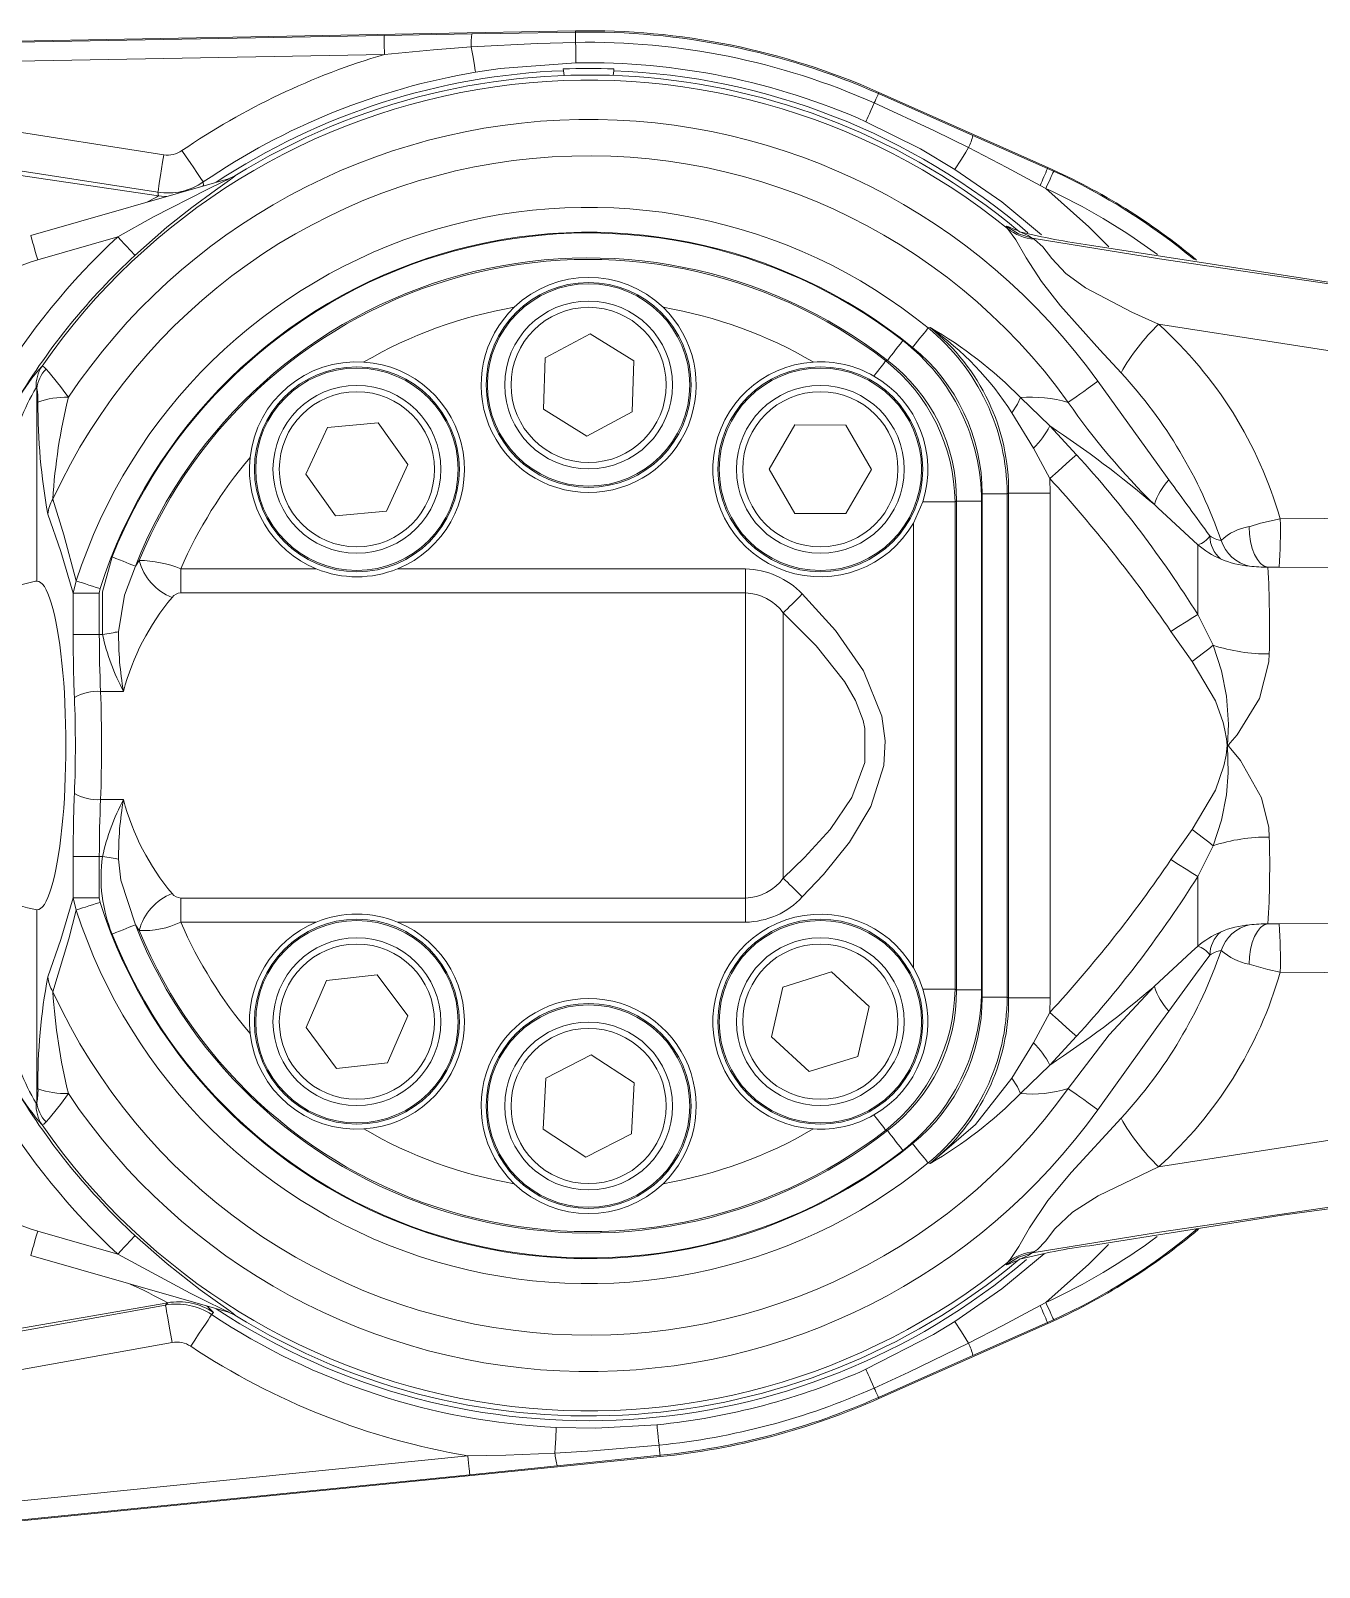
# Model space of a CAD drawing. Header units: millimetres. Extents: x -280 to 408, y 33 to 269.
# Drawn here: x 383.83 to 394.01, y 216.82 to 228.96 of the extents above; entities that cross this region are included whole.
import ezdxf

# ---------------------------------------------------------------- set-up
doc = ezdxf.new("R2010")
doc.units = ezdxf.units.MM

msp = doc.modelspace()

# ---------------------------------------------------------------- linework, layer by layer
at = {"color": 7, "linetype": 'Continuous', "lineweight": 15}
for p, q in [((377.8377, 228.7727), (388.133, 228.9634)), ((388.1332, 228.9528), (388.133, 228.9634)), ((381.723, 228.8364), (386.6209, 228.9271)), ((386.6209, 228.9271), (387.3156, 228.9387)), ((386.6237, 228.7774), (382.4583, 228.7002)), ((388.0383, 228.6481), (388.0377, 228.6622)), ((388.0383, 228.6481), (388.045, 228.6109)), ((388.4304, 228.6109), (388.437, 228.6481)), ((388.4377, 228.6622), (388.437, 228.6481)), ((390.5287, 228.4675), (390.533, 228.4771)), ((390.5287, 228.4675), (391.2763, 228.1362)), ((390.533, 228.4771), (391.8689, 227.8832)), ((382.6699, 228.3274), (384.8787, 227.984)), ((391.2763, 228.1362), (391.8656, 227.8756)), ((384.8327, 227.6876), (382.6594, 228.0255)), ((382.7248, 227.9719), (384.8376, 227.6594)), ((391.8656, 227.8756), (391.8689, 227.8832)), ((391.8656, 227.8756), (391.914, 227.8538)), ((385.3901, 227.7941), (383.8272, 227.3459)), ((385.1916, 227.769), (385.1932, 227.7419)), ((391.8517, 227.7176), (391.8075, 227.7422)), ((384.8376, 227.6594), (384.8327, 227.6876)), ((391.5493, 227.4005), (391.5373, 227.4188)), ((384.5153, 227.3352), (383.8823, 227.1537)), ((387.8944, 226.3776), (388.2507, 226.5683)), ((388.2507, 226.5683), (388.594, 226.355)), ((390.9224, 226.6147), (390.9366, 226.6178)), ((387.8813, 225.9737), (387.8944, 226.3776)), ((388.594, 226.355), (388.581, 225.9511)), ((390.5865, 226.3551), (390.6005, 226.3588)), ((383.8751, 224.6144), (383.8751, 226.136)), ((391.6512, 226.0648), (391.8831, 225.8402)), ((388.2246, 225.7604), (387.8813, 225.9737)), ((388.581, 225.9511), (388.2246, 225.7604)), ((391.7547, 225.6647), (391.5842, 225.9442)), ((386.0033, 225.4604), (386.1723, 225.8275)), ((386.1723, 225.8275), (386.5747, 225.8647)), ((386.5747, 225.8647), (386.8082, 225.5348)), ((389.6655, 225.498), (389.8679, 225.8478)), ((389.8679, 225.8478), (390.2721, 225.8474)), ((390.2721, 225.8474), (390.4738, 225.4972)), ((391.8831, 225.8402), (392.0956, 225.6129)), ((391.8835, 225.4248), (391.7547, 225.6647)), ((386.2367, 225.1305), (386.0033, 225.4604)), ((386.8082, 225.5348), (386.6392, 225.1677)), ((389.8672, 225.1478), (389.6655, 225.498)), ((390.4738, 225.4972), (390.2713, 225.1474)), ((391.5579, 225.308), (391.5464, 225.3025)), ((391.5579, 225.308), (391.8868, 225.308)), ((391.5579, 221.3208), (391.5579, 225.308)), ((391.8835, 225.4248), (391.8868, 225.308)), ((391.8868, 225.308), (391.8868, 221.3208)), ((390.8055, 225.0721), (390.8795, 225.2396)), ((390.8795, 225.2396), (391.1344, 225.2396)), ((391.1458, 225.2453), (391.1344, 225.2396)), ((391.1344, 225.2396), (391.1344, 221.3891)), ((391.3432, 225.2453), (391.1458, 225.2453)), ((391.1458, 221.3835), (391.1458, 225.2453)), ((391.3432, 225.2453), (391.3432, 221.3835)), ((391.3491, 221.3262), (391.3491, 225.3025)), ((391.3491, 225.3025), (391.5464, 225.3025)), ((391.5464, 225.3025), (391.5464, 221.3262)), ((386.6392, 225.1677), (386.2367, 225.1305)), ((390.2713, 225.1474), (389.8672, 225.1478)), ((390.8055, 221.5566), (390.8055, 225.0721)), ((384.6542, 224.7322), (384.6847, 224.7771)), ((385.0137, 224.5204), (385.0137, 224.7108)), ((385.0137, 224.7108), (386.0841, 224.7108)), ((386.7274, 224.7108), (389.4769, 224.7108)), ((389.4769, 224.5204), (389.4769, 224.7108)), ((384.1626, 224.519), (384.187, 224.6149)), ((384.1626, 224.519), (384.3694, 224.519)), ((384.1626, 224.1919), (384.1626, 224.519)), ((384.3749, 224.5545), (384.3694, 224.519)), ((384.3694, 224.519), (384.3694, 224.1919)), ((389.4769, 224.5204), (385.0137, 224.5204)), ((389.4769, 224.5204), (389.4769, 222.1084)), ((389.7769, 224.3623), (389.7769, 222.2665)), ((393.0529, 224.3511), (393.1755, 224.1065)), ((393.0092, 223.9778), (392.8407, 224.2166)), ((384.1626, 224.1919), (384.3694, 224.1919)), ((384.3694, 224.1919), (384.3955, 224.1919)), ((384.561, 223.7419), (384.3794, 223.7419)), ((384.3794, 222.8869), (384.561, 222.8869)), ((392.8407, 222.4121), (393.0092, 222.6509)), ((393.1755, 222.5222), (393.0529, 222.2776)), ((384.3694, 222.4369), (384.1626, 222.4369)), ((384.1626, 222.1098), (384.1626, 222.4369)), ((384.3955, 222.4369), (384.3694, 222.4369)), ((384.3694, 222.4369), (384.3694, 222.1098)), ((384.3694, 222.1098), (384.1626, 222.1098)), ((384.187, 222.0139), (384.1626, 222.1098)), ((384.3694, 222.1098), (384.3749, 222.0742)), ((385.0137, 222.1084), (389.4769, 222.1084)), ((385.0137, 222.1084), (385.0137, 221.9179)), ((389.4769, 222.1084), (389.4769, 221.9179)), ((383.8751, 220.4927), (383.8751, 222.0144)), ((386.0841, 221.9179), (385.0137, 221.9179)), ((389.4769, 221.9179), (386.7274, 221.9179)), ((384.6847, 221.8517), (384.6542, 221.8966)), ((386.0042, 221.085), (386.165, 221.4558)), ((386.165, 221.4558), (386.5665, 221.5019)), ((386.5665, 221.5019), (386.8072, 221.1773)), ((389.7725, 221.4051), (390.1584, 221.5254)), ((390.1584, 221.5254), (390.4555, 221.2514)), ((389.6838, 221.0108), (389.7725, 221.4051)), ((390.8795, 221.3891), (391.1344, 221.3891)), ((391.1344, 221.3891), (391.1458, 221.3835)), ((391.3432, 221.3835), (391.1458, 221.3835)), ((391.3491, 221.3262), (391.5464, 221.3262)), ((391.5464, 221.3262), (391.5579, 221.3208)), ((391.5579, 221.3208), (391.8868, 221.3208)), ((391.8868, 221.3208), (391.8835, 221.2039)), ((390.4555, 221.2514), (390.3667, 220.8572)), ((391.7547, 220.964), (391.8835, 221.2039)), ((386.245, 220.7604), (386.0042, 221.085)), ((386.8072, 221.1773), (386.6465, 220.8065)), ((389.9809, 220.7369), (389.6838, 221.0108)), ((391.5842, 220.6845), (391.7547, 220.964)), ((392.0956, 221.0158), (391.8831, 220.7886)), ((387.8987, 220.6845), (388.2588, 220.868)), ((388.2588, 220.868), (388.5978, 220.6479)), ((390.3667, 220.8572), (389.9809, 220.7369)), ((386.6465, 220.8065), (386.245, 220.7604)), ((391.8831, 220.7886), (391.6512, 220.564)), ((387.8776, 220.2809), (387.8987, 220.6845)), ((388.5978, 220.6479), (388.5766, 220.2443)), ((388.2165, 220.0608), (387.8776, 220.2809)), ((388.5766, 220.2443), (388.2165, 220.0608)), ((390.6005, 220.27), (390.5865, 220.2736)), ((390.9366, 220.0109), (390.9224, 220.0141)), ((383.8823, 219.4751), (384.5153, 219.2936)), ((383.8272, 219.2828), (385.3901, 218.8347)), ((391.5373, 219.21), (391.5493, 219.2283)), ((384.9098, 218.9094), (382.4733, 218.4892)), ((384.8925, 218.8908), (384.9098, 218.9094)), ((391.8075, 218.8866), (391.8517, 218.9112)), ((385.2711, 218.8336), (385.2574, 218.8156)), ((391.8656, 218.7531), (391.2763, 218.4925)), ((391.914, 218.775), (391.8656, 218.7531)), ((391.8656, 218.7531), (391.8689, 218.7456)), ((391.8689, 218.7456), (390.533, 218.1516)), ((390.5287, 218.1613), (390.533, 218.1516)), ((388.8036, 217.6928), (380.1178, 216.8184)), ((380.8309, 217.0491), (387.2828, 217.6986)), ((388.8025, 217.7033), (387.989, 217.6204)), ((388.8025, 217.7033), (388.8036, 217.6928)), ((387.2978, 217.5495), (380.117, 216.8266)), ((387.989, 217.6204), (387.2978, 217.5495))]:
    msp.add_line(p, q, dxfattribs=at)
at = {"color": 8, "linetype": 'Continuous', "lineweight": 15}
msp.add_line((385.1932, 227.7419), (385.182, 227.7344), dxfattribs=at)
at = {"color": 7, "linetype": 'Continuous', "lineweight": 15, "flags": 128}
for points in [[(387.3156, 228.9387), (387.5405, 228.9424), (388.1332, 228.9528)], [(388.1347, 228.872), (388.1344, 228.8887), (388.1341, 228.904), (388.1339, 228.9175), (388.1337, 228.9291), (388.1335, 228.9386), (388.1334, 228.9458), (388.1333, 228.9506), (388.1332, 228.9528)], [(386.6237, 228.7774), (386.6231, 228.8056), (386.6226, 228.8329), (386.6222, 228.8582), (386.6217, 228.8806), (386.6214, 228.8993), (386.6211, 228.9136), (386.621, 228.9229), (386.6209, 228.9271)], [(387.3104, 228.8367), (387.0114, 228.8142), (386.6237, 228.7774)], [(388.1347, 228.872), (387.8348, 228.8638), (387.3104, 228.8367)], [(387.344, 228.6363), (387.3434, 228.6403), (387.3415, 228.6513), (387.3386, 228.6688), (387.3346, 228.6926), (387.3296, 228.722), (387.3239, 228.7564), (387.3174, 228.7949), (387.3104, 228.8367)], [(388.1377, 228.71), (388.1377, 228.7132), (388.1375, 228.7218), (388.1373, 228.7357), (388.1369, 228.7546), (388.1365, 228.7781), (388.136, 228.8059), (388.1354, 228.8374), (388.1347, 228.872)], [(388.1377, 228.71), (387.5388, 228.6654), (387.344, 228.6363)], [(390.4959, 228.3936), (390.5026, 228.4089), (390.5088, 228.4228), (390.5143, 228.4352), (390.5191, 228.4458), (390.5229, 228.4545), (390.5258, 228.461), (390.5278, 228.4654), (390.5287, 228.4675)], [(390.43, 228.2455), (390.4313, 228.2484), (390.4348, 228.2563), (390.4405, 228.269), (390.4481, 228.2863), (390.4577, 228.3078), (390.469, 228.3332), (390.4818, 228.3619), (390.4959, 228.3936)], [(391.2414, 228.0402), (390.9725, 228.1729), (390.4959, 228.3936)], [(391.1324, 227.8687), (390.8623, 228.0296), (390.43, 228.2455)], [(384.8327, 227.6876), (384.8337, 227.6939), (384.8364, 227.7113), (384.8407, 227.7389), (384.8464, 227.7758), (384.8533, 227.8205), (384.8612, 227.8715), (384.8698, 227.9267), (384.8787, 227.984)], [(385.1916, 227.769), (385.188, 227.7742), (385.1782, 227.7886), (385.1624, 227.8117), (385.1413, 227.8425), (385.1158, 227.8799), (385.0866, 227.9225), (385.0551, 227.9686), (385.0223, 228.0166)], [(391.1324, 227.8687), (391.1346, 227.8722), (391.1406, 227.8815), (391.1501, 227.8965), (391.1631, 227.9169), (391.1791, 227.942), (391.1978, 227.9715), (391.2187, 228.0044), (391.2414, 228.0402)], [(391.8075, 227.7422), (391.5434, 227.8845), (391.2414, 228.0402)], [(384.5153, 227.3352), (384.7986, 227.4938), (385.2225, 227.7106), (385.3447, 227.7698), (385.3794, 227.787), (385.3869, 227.7909), (385.3904, 227.7929), (385.3922, 227.7943), (385.391, 227.7943), (385.3901, 227.7941)], [(385.4418, 227.8169), (385.441, 227.8144), (385.4311, 227.8061), (385.3996, 227.7831), (385.2882, 227.7044), (385.1003, 227.5662), (384.9041, 227.4104), (384.651, 227.1886)], [(385.4418, 227.8169), (385.3911, 227.7944), (385.3901, 227.7941)], [(391.8517, 227.7176), (391.8635, 227.7433), (391.8748, 227.7681), (391.8853, 227.7911), (391.8947, 227.8115), (391.9024, 227.8284), (391.9084, 227.8414), (391.9123, 227.85), (391.914, 227.8538)], [(391.7451, 227.3257), (391.6353, 227.3589), (391.5373, 227.4188)], [(391.5373, 227.4188), (391.5605, 227.4139), (391.6056, 227.3923), (391.6314, 227.3853)], [(392.4467, 226.2612), (392.2788, 226.4424), (391.9668, 226.7895), (391.8172, 226.9818), (391.6973, 227.1688), (391.6146, 227.3125), (391.5493, 227.4005)], [(384.651, 227.1886), (384.6472, 227.1927), (384.6387, 227.2019), (384.6258, 227.2159), (384.6088, 227.2342), (384.5886, 227.2561), (384.5657, 227.2808), (384.541, 227.3075), (384.5153, 227.3352)], [(391.6597, 227.3684), (391.7115, 227.3455), (391.7451, 227.3257)], [(391.7451, 227.3257), (392.7517, 227.1602), (394.7338, 226.8686), (396.7285, 226.6527), (397.7228, 226.5857), (398.7199, 226.5515)], [(391.7451, 227.3257), (391.7511, 227.3213), (391.7619, 227.3154)], [(391.7619, 227.3154), (391.829, 227.2572), (391.9007, 227.1627), (392.0109, 227.0452), (392.1664, 226.9316), (392.5316, 226.7402), (392.744, 226.644)], [(392.1986, 227.2683), (394.1356, 226.9681), (396.0762, 226.7296), (397.6047, 226.6085), (398.6845, 226.5774)], [(398.7109, 226.0024), (397.6965, 226.0395), (396.6828, 226.1124), (394.7099, 226.3389), (392.744, 226.644)], [(390.9224, 226.6147), (390.914, 226.6044), (390.903, 226.5908), (390.8895, 226.5742), (390.8738, 226.555), (390.8564, 226.5336), (390.8377, 226.5106), (390.818, 226.4864), (390.7978, 226.4616)], [(390.7215, 226.5147), (390.7019, 226.4894), (390.6828, 226.4648), (390.6646, 226.4413), (390.6477, 226.4195), (390.6325, 226.3999), (390.6194, 226.383), (390.6086, 226.3692), (390.6005, 226.3588)], [(390.5865, 226.3551), (390.5794, 226.346), (390.5709, 226.3349), (390.5609, 226.322), (390.5497, 226.3075), (390.5372, 226.2913), (390.5235, 226.2737), (390.5089, 226.2547), (390.4933, 226.2345)], [(392.0292, 226.0261), (392.0454, 226.0377), (392.0662, 226.0525), (392.0911, 226.0703), (392.1198, 226.0909), (392.1518, 226.1138), (392.1868, 226.1387), (392.224, 226.1654), (392.2629, 226.1932)], [(392.8253, 225.4136), (392.7367, 225.5354), (392.2629, 226.1932)], [(383.8751, 226.136), (383.8747, 226.1381), (383.8732, 226.1423), (383.8725, 226.1434), (383.8708, 226.1434), (383.87, 226.1424)], [(391.6512, 226.0648), (391.6294, 226.0118), (391.5842, 225.9442)], [(392.0956, 225.6129), (392.0642, 225.5851), (392.0137, 225.5403), (391.9502, 225.484), (391.8835, 225.4248)], [(384.002, 225.2607), (384.0889, 224.9806), (384.187, 224.6149)], [(393.0533, 224.9001), (392.7363, 225.1935), (392.7106, 225.2182)], [(384.1626, 224.519), (384.0644, 224.8468), (383.9627, 225.143)], [(393.4589, 225.0441), (393.5492, 225.0709), (393.705, 225.1067)], [(393.705, 225.1067), (395.7902, 225.1222), (398.972, 225.1359)], [(393.6083, 224.7239), (393.5787, 224.7325), (393.5503, 224.7526), (393.5242, 224.7835), (393.5014, 224.8239), (393.4828, 224.8721), (393.4693, 224.9264), (393.4612, 224.9845), (393.4589, 225.0441)], [(384.3955, 224.1919), (384.3959, 224.5299), (384.4707, 224.8048)], [(384.4707, 224.8048), (384.5004, 224.793), (384.5294, 224.7815), (384.5571, 224.7706), (384.5827, 224.7604), (384.6057, 224.7513), (384.6256, 224.7435), (384.6419, 224.737), (384.6542, 224.7322)], [(384.6542, 224.7322), (384.568, 224.5034), (384.5221, 224.2138)], [(393.6971, 224.7251), (393.6412, 224.7246), (393.6083, 224.7239)], [(398.957, 224.7201), (395.7838, 224.7223), (393.6971, 224.7251)], [(383.2842, 224.5144), (383.4748, 224.5269), (383.6437, 224.5575), (383.7814, 224.5928), (383.8656, 224.6135), (383.8751, 224.6144)], [(384.187, 224.6149), (384.1996, 224.6108), (384.2163, 224.6055), (384.2366, 224.5989), (384.2602, 224.5914), (384.2864, 224.5829), (384.3148, 224.5739), (384.3445, 224.5643), (384.3749, 224.5545)], [(389.7769, 224.3623), (389.7923, 224.3777), (389.8091, 224.3943), (389.8269, 224.4122), (389.8457, 224.4309), (389.8653, 224.4505), (389.8855, 224.4706), (389.9061, 224.4911), (389.9269, 224.5119)], [(389.9269, 224.5119), (390.1896, 224.2243), (390.4112, 223.9054), (390.5568, 223.5464), (390.583, 223.3515), (390.5712, 223.1553), (390.4684, 222.8332), (390.3011, 222.5508), (390.0947, 222.2943), (389.9269, 222.1169)], [(389.7769, 222.2665), (389.9447, 222.428), (390.1461, 222.6516), (390.3184, 222.904), (390.4212, 223.1795), (390.4215, 223.4479), (390.4068, 223.5113), (390.3469, 223.6693), (390.2612, 223.8201), (390.0375, 224.1032), (389.7769, 224.3623)], [(393.0529, 224.3511), (393.0131, 224.3259), (392.9613, 224.2931), (392.902, 224.2554), (392.8407, 224.2166)], [(384.3955, 224.1919), (384.4125, 224.1948), (384.4294, 224.1978), (384.4461, 224.2007), (384.4624, 224.2035), (384.4783, 224.2062), (384.4936, 224.2089), (384.5083, 224.2114), (384.5221, 224.2138)], [(393.1755, 224.1065), (393.1401, 224.0791), (393.099, 224.0473), (393.0545, 224.0129), (393.0092, 223.9778)], [(393.1755, 224.1065), (393.2416, 223.9054), (393.2804, 223.7046), (393.2957, 223.4838), (393.289, 223.3136), (393.2948, 223.098), (393.2805, 222.9244), (393.2414, 222.7229), (393.1755, 222.5222)], [(393.0092, 222.6509), (393.1937, 222.9618), (393.2589, 223.1541), (393.2765, 223.2369), (393.2862, 223.3136), (393.2808, 223.3663), (393.2679, 223.436), (393.2534, 223.4959), (393.1936, 223.6672), (393.0092, 223.9778)], [(393.6189, 224.0383), (393.6162, 223.9746), (393.5406, 223.6868), (393.3648, 223.3997), (393.3098, 223.3356), (393.3074, 223.3328), (393.297, 223.3176), (393.2965, 223.3142), (393.2969, 223.3114), (393.3018, 223.3028), (393.3144, 223.2878), (393.3908, 223.1962), (393.557, 222.9014), (393.6149, 222.6668), (393.6189, 222.5905)], [(393.0092, 222.6509), (393.0545, 222.6158), (393.099, 222.5814), (393.1401, 222.5496), (393.1755, 222.5222)], [(384.3955, 222.4369), (384.4125, 222.4339), (384.4294, 222.431), (384.4461, 222.4281), (384.4624, 222.4253), (384.4783, 222.4225), (384.4936, 222.4199), (384.5083, 222.4173), (384.5221, 222.4149)], [(384.5221, 222.4149), (384.5397, 222.2488), (384.6542, 221.8966)], [(392.8407, 222.4121), (392.902, 222.3733), (392.9613, 222.3356), (393.0131, 222.3028), (393.0529, 222.2776)], [(389.7769, 222.2665), (389.7923, 222.2511), (389.8091, 222.2344), (389.8269, 222.2166), (389.8457, 222.1978), (389.8653, 222.1783), (389.8855, 222.1581), (389.9061, 222.1376), (389.9269, 222.1169)], [(383.9627, 221.4858), (384.0641, 221.7809), (384.1626, 222.1098)], [(384.3749, 222.0742), (384.3445, 222.0644), (384.3148, 222.0549), (384.2864, 222.0458), (384.2602, 222.0374), (384.2366, 222.0298), (384.2163, 222.0233), (384.1996, 222.0179), (384.187, 222.0139)], [(384.187, 222.0139), (384.1278, 221.7849), (384.002, 221.368)], [(393.6971, 221.9037), (395.7838, 221.9065), (398.957, 221.9087)], [(384.4707, 221.824), (384.5004, 221.8357), (384.5294, 221.8472), (384.5571, 221.8582), (384.5827, 221.8683), (384.6057, 221.8774), (384.6256, 221.8853), (384.6419, 221.8917), (384.6542, 221.8966)], [(393.6083, 221.9049), (393.5787, 221.8963), (393.5503, 221.8761), (393.5242, 221.8453), (393.5014, 221.8049), (393.4828, 221.7566), (393.4693, 221.7024), (393.4612, 221.6443), (393.4589, 221.5846)], [(393.6083, 221.9049), (393.662, 221.9038), (393.6971, 221.9037)], [(392.7106, 221.4106), (393.0028, 221.6836), (393.0533, 221.7287)], [(390.8795, 221.3891), (390.8469, 221.4751), (390.8055, 221.5566)], [(393.149, 221.6581), (393.0353, 221.5043), (392.8253, 221.2151)], [(393.705, 221.522), (393.6068, 221.5432), (393.4589, 221.5846)], [(398.972, 221.4929), (395.7902, 221.5066), (393.705, 221.522)], [(392.7106, 221.4106), (392.354, 221.0265), (392.0292, 220.6027)], [(391.8835, 221.2039), (391.9502, 221.1447), (392.0137, 221.0884), (392.0642, 221.0437), (392.0956, 221.0158)], [(392.2629, 220.4356), (392.7304, 221.0847), (392.8253, 221.2151)], [(390.9366, 220.0109), (391.2968, 220.3184), (391.5842, 220.6845)], [(391.5842, 220.6845), (391.6294, 220.6169), (391.6512, 220.564)], [(392.2629, 220.4356), (392.224, 220.4634), (392.1868, 220.49), (392.1518, 220.515), (392.1198, 220.5379), (392.0911, 220.5584), (392.0662, 220.5762), (392.0454, 220.5911), (392.0292, 220.6027)], [(392.744, 219.9847), (394.7066, 220.2894), (396.6828, 220.5163), (397.6953, 220.5892), (398.7109, 220.6263)], [(383.87, 220.4863), (383.8706, 220.4856), (383.8724, 220.4853), (383.873, 220.4861), (383.8747, 220.491), (383.8751, 220.4927)], [(383.9489, 220.3389), (383.9303, 220.3213), (383.9184, 220.3152), (383.9168, 220.3155)], [(390.5865, 220.2736), (390.5794, 220.2828), (390.5709, 220.2939), (390.5609, 220.3067), (390.5497, 220.3213), (390.5372, 220.3375), (390.5235, 220.3551), (390.5089, 220.3741), (390.4933, 220.3943)], [(391.5493, 219.2283), (391.5713, 219.2525), (391.6374, 219.355), (391.7217, 219.5011), (391.8685, 219.7168), (392.0555, 219.9419), (392.4467, 220.3676)], [(390.7215, 220.1141), (390.7019, 220.1393), (390.6828, 220.164), (390.6646, 220.1875), (390.6477, 220.2092), (390.6325, 220.2288), (390.6194, 220.2457), (390.6086, 220.2595), (390.6005, 220.27)], [(390.7978, 220.1672), (390.818, 220.1424), (390.8377, 220.1182), (390.8564, 220.0951), (390.8738, 220.0737), (390.8895, 220.0545), (390.903, 220.0379), (390.914, 220.0244), (390.9224, 220.0141)], [(398.7199, 220.0772), (397.7239, 220.0431), (396.7285, 219.976), (394.7369, 219.7606), (392.7517, 219.4686), (391.7451, 219.303)], [(392.744, 219.9847), (392.2655, 219.7552), (392.0623, 219.6256), (391.922, 219.4926), (391.8492, 219.3973), (391.7865, 219.3292), (391.7619, 219.3134)], [(398.6697, 220.0528), (397.8367, 220.0323), (396.5389, 219.9429), (395.2439, 219.8068), (393.7203, 219.6004), (392.1986, 219.3605)], [(384.651, 219.4401), (384.6472, 219.436), (384.6387, 219.4268), (384.6258, 219.4129), (384.6088, 219.3946), (384.5886, 219.3727), (384.5657, 219.348), (384.541, 219.3212), (384.5153, 219.2936)], [(384.651, 219.4401), (384.9068, 219.2165), (385.1665, 219.0127), (385.2848, 218.9268), (385.3939, 218.8497), (385.4275, 218.8255), (385.4404, 218.8149), (385.4418, 218.8118)], [(385.3901, 218.8347), (385.3907, 218.8345), (385.3922, 218.8344), (385.3906, 218.8357), (385.3897, 218.8362), (385.3788, 218.8421), (385.3753, 218.8439), (385.3384, 218.862), (385.2188, 218.9199), (385.0888, 218.9841), (384.5153, 219.2936)], [(391.5373, 219.21), (391.6353, 219.2698), (391.7451, 219.303)], [(391.6314, 219.2434), (391.6056, 219.2365), (391.5605, 219.2149), (391.5373, 219.21)], [(391.7451, 219.303), (391.7115, 219.2832), (391.6597, 219.2603)], [(391.7619, 219.3134), (391.7484, 219.3058), (391.7451, 219.303)], [(381.38, 218.2594), (382.1463, 218.3968), (384.8925, 218.8908)], [(384.8925, 218.8908), (384.8935, 218.885), (384.8966, 218.8681), (384.9015, 218.8408), (384.9081, 218.804), (384.9162, 218.7593), (384.9254, 218.7084), (384.9353, 218.6531), (384.9457, 218.5956)], [(391.2414, 218.5886), (391.5081, 218.7257), (391.8075, 218.8866)], [(391.8517, 218.9112), (391.8635, 218.8855), (391.8748, 218.8606), (391.8853, 218.8377), (391.8947, 218.8173), (391.9024, 218.8003), (391.9084, 218.7873), (391.9123, 218.7788), (391.914, 218.775)], [(385.2574, 218.8156), (385.2538, 218.8103), (385.2442, 218.7957), (385.2288, 218.7724), (385.2081, 218.7413), (385.1831, 218.7035), (385.1546, 218.6605), (385.1238, 218.6139), (385.0917, 218.5655)], [(385.4418, 218.8118), (385.3911, 218.8344), (385.3901, 218.8347)], [(390.43, 218.3832), (390.9644, 218.6575), (391.1324, 218.76)], [(391.1324, 218.76), (391.1346, 218.7566), (391.1406, 218.7473), (391.1501, 218.7322), (391.1631, 218.7119), (391.1791, 218.6867), (391.1978, 218.6573), (391.2187, 218.6243), (391.2414, 218.5886)], [(384.9457, 218.5956), (382.1992, 218.1015), (381.3565, 217.9505)], [(390.4959, 218.2351), (390.7689, 218.3594), (391.2414, 218.5886)], [(391.2763, 218.4925), (390.9678, 218.3561), (390.5287, 218.1613)], [(390.43, 218.3832), (390.4313, 218.3803), (390.4348, 218.3724), (390.4405, 218.3597), (390.4481, 218.3425), (390.4577, 218.321), (390.469, 218.2956), (390.4818, 218.2668), (390.4959, 218.2351)], [(390.4959, 218.2351), (390.5026, 218.2199), (390.5088, 218.2059), (390.5143, 218.1936), (390.5191, 218.183), (390.5229, 218.1743), (390.5258, 218.1677), (390.5278, 218.1634), (390.5287, 218.1613)], [(387.9814, 217.924), (387.9812, 217.9199), (387.9806, 217.9089), (387.9798, 217.8911), (387.9787, 217.867), (387.9772, 217.8372), (387.9756, 217.8024), (387.9737, 217.7634), (387.9717, 217.7211)], [(387.9814, 217.924), (388.2957, 217.9182), (388.7782, 217.945)], [(388.7782, 217.945), (388.7785, 217.9418), (388.7794, 217.9332), (388.7808, 217.9194), (388.7827, 217.9006), (388.785, 217.8772), (388.7878, 217.8495), (388.791, 217.8182), (388.7944, 217.7837)], [(387.9717, 217.7211), (388.2711, 217.7392), (388.7944, 217.7837)], [(388.7944, 217.7837), (388.7961, 217.7671), (388.7976, 217.752), (388.799, 217.7385), (388.8002, 217.7269), (388.8011, 217.7175), (388.8018, 217.7103), (388.8023, 217.7056), (388.8025, 217.7033)], [(387.2828, 217.6986), (387.5827, 217.705), (387.9717, 217.7211)], [(387.2828, 217.6986), (387.2856, 217.6704), (387.2884, 217.6433), (387.2909, 217.6181), (387.2931, 217.5958), (387.295, 217.5772), (387.2964, 217.563), (387.2974, 217.5537), (387.2978, 217.5495)]]:
    msp.add_lwpolyline(points, dxfattribs=at)
at = {"color": 8, "linetype": 'Continuous', "lineweight": 15, "flags": 128}
for points in [[(391.8188, 227.3514), (391.5031, 227.6107), (391.1324, 227.8687)], [(384.746, 227.6094), (384.8221, 227.6481), (384.8376, 227.6594)], [(384.9021, 227.6541), (384.884, 227.6548), (384.8376, 227.6594)], [(391.8517, 227.7176), (392.1933, 227.4134), (392.3511, 227.255)], [(383.8272, 227.3459), (383.8278, 227.3438), (383.8306, 227.334), (383.8355, 227.3169), (383.8423, 227.2931), (383.8508, 227.2636), (383.8606, 227.2296), (383.8712, 227.1924), (383.8823, 227.1537)], [(383.8272, 219.2828), (383.8278, 219.285), (383.8306, 219.2947), (383.8355, 219.3118), (383.8423, 219.3356), (383.8508, 219.3652), (383.8606, 219.3992), (383.8712, 219.4363), (383.8823, 219.4751)], [(392.3474, 219.3698), (392.1933, 219.2154), (391.8517, 218.9112)], [(391.1324, 218.76), (391.5031, 219.0181), (391.839, 219.2954)], [(385.2201, 218.8834), (385.2266, 218.8781), (385.2711, 218.8336)]]:
    msp.add_lwpolyline(points, dxfattribs=at)
at = {"color": 7, "linetype": 'Continuous', "lineweight": 15}
for centre, radius in [((388.2377, 226.1644), 0.81), ((388.2377, 226.1644), 0.8), ((388.2377, 226.1644), 0.6635), ((388.2377, 226.1644), 0.6135), ((386.4057, 225.4976), 0.81), ((386.4057, 225.4976), 0.8), ((390.0696, 225.4976), 0.81), ((390.0696, 225.4976), 0.8), ((386.4057, 225.4976), 0.6635), ((390.0696, 225.4976), 0.6635), ((386.4057, 225.4976), 0.6135), ((390.0696, 225.4976), 0.6135), ((386.4057, 221.1311), 0.81), ((386.4057, 221.1311), 0.8), ((390.0696, 221.1311), 0.81), ((390.0696, 221.1311), 0.8), ((386.4057, 221.1311), 0.6635), ((390.0696, 221.1311), 0.6635), ((386.4057, 221.1311), 0.6135), ((390.0696, 221.1311), 0.6135), ((388.2377, 220.4644), 0.81), ((388.2377, 220.4644), 0.8), ((388.2377, 220.4644), 0.6635), ((388.2377, 220.4644), 0.6135)]:
    msp.add_circle(centre, radius, dxfattribs=at)
for centre, radius, start, end in [((388.2377, 223.3144), 5.65, 66.03052, 91.06114), ((388.2377, 223.3144), 5.6394, 66.03052, 91.06114), ((387.8195, 228.8617), 0.5098, 171.30902, 182.81262), ((388.2377, 223.3144), 5.5586, 66.03052, 91.06114), ((388.2377, 223.3144), 5.6964, 106.45965, 124.36437), ((388.2377, 223.3144), 5.3965, 66.03052, 91.06114), ((388.2377, 223.3144), 5.3964, 99.53206, 124.36437), ((388.2377, 223.3144), 5.3375, 92.14032, 123.47689), ((388.2377, 223.3144), 5.3, 50.18415, 121.83816), ((388.2377, 223.3144), 5.3516, 87.85836, 92.14164), ((388.2377, 223.3144), 5.3375, 49.405, 87.85968), ((388.2377, 223.3144), 5.2596, 50.97663, 145.23807), ((388.2377, 223.3144), 4.9487, 35.57223, 146.21136), ((390.7823, 228.2614), 0.5096, 334.27547, 345.78287), ((384.9093, 228.182), 0.2003, 261.2079, 304.3338), ((388.2377, 223.3144), 4.6614, 35.57223, 155.32068), ((386.9099, 229.9534), 5.3736, 335.70132, 337.25328), ((389.8377, 223.3144), 5, 50.11479, 66.03052), ((384.9094, 228.1817), 0.5, 261.17362, 304.36146), ((388.2377, 223.3144), 4.2543, 50.87265, 162.20048), ((391.8039, 227.7285), 0.4152, 232.17307, 264.19088), ((391.7019, 227.4714), 0.1113, 230.65164, 247.70135), ((393.0627, 233.213), 6.0071, 256.36305, 261.72944), ((388.2377, 223.3144), 5.4793, 132.79262, 164.86467), ((388.2377, 223.3144), 4.057, 50.87265, 162.20048), ((388.2377, 223.3144), 4.0511, 52.18369, 158.414), ((384.2377, 225.9144), 1.2892, 106, 180), ((388.2377, 223.3144), 5.2796, 132.79262, 148.85226), ((388.2377, 223.3144), 3.8538, 52.18369, 158.414), ((388.2377, 223.3144), 3.8423, 52.31594, 157.62382), ((388.2377, 226.1643), 0.85, 46.23514, 133.76486), ((388.2377, 223.3144), 3.5134, 99.63381, 120.36619), ((388.2377, 226.1644), 0.85, 133.76687, 46.23313), ((388.2377, 223.3144), 3.5134, 59.63381, 80.36619), ((393.8716, 225.4616), 1.6339, 133.64034, 150.70053), ((390.5336, 224.1931), 3.3004, 16.07027, 47.95375), ((389.8385, 225.2947), 1.7079, 0.26232, 50.61022), ((389.9108, 225.329), 1.6472, 359.26753, 51.48322), ((389.5876, 224.6728), 2.367, 32.48784, 55.25651), ((389.3414, 223.8186), 3.2219, 44.20025, 60.32225), ((389.7444, 225.2492), 1.5988, 359.85817, 52.32537), ((389.8619, 225.3058), 1.4872, 359.87291, 50.99993), ((385.3053, 225.0829), 1.8552, 138.45682, 148.75362), ((384.1516, 226.1571), 0.282, 146.38554, 182.99192), ((384.1376, 226.1047), 0.2644, 135.56047, 173.19709), ((383.8929, 226.2468), 0.0706, 37.55297, 70.24814), ((381.7245, 224.3562), 2.9473, 35.4715, 41.00056), ((386.4057, 225.4976), 0.85, 86.23193, 173.76771), ((386.4057, 225.4976), 0.85, 292.2334, 86.23313), ((390.0696, 225.4976), 0.85, 93.76687, 329.96356), ((390.0697, 225.4978), 0.8498, 60.10096, 93.77108), ((389.6904, 225.2227), 1.4441, 0.67109, 51.64497), ((389.7668, 225.2602), 1.3791, 359.37936, 52.8047), ((390.0696, 225.4976), 0.85, 342.33267, 60.10246), ((389.6892, 223.7169), 3.752, 18.93955, 42.69675), ((385.4025, 225.2266), 1.7853, 149.13789, 158.1771), ((383.3521, 226.0358), 0.5325, 359.3297, 10.85031), ((384.1085, 225.3732), 0.6935, 88.65007, 108.83499), ((388.4586, 224.9938), 4.4646, 166.09771, 176.57293), ((391.732, 224.9895), 1.0783, 74.0037, 94.29968), ((388.6306, 226.0012), 4.7461, 179.6577, 190.4178), ((396.6854, 229.2621), 5.6703, 214.7994, 225.49438), ((391.2889, 226.1406), 0.6659, 314.38929, 333.18393), ((387.2541, 218.8203), 8.4087, 49.54032, 56.59849), ((388.2377, 223.3144), 3.5134, 139.63381, 156.58061), ((386.4057, 225.4976), 0.85, 173.76687, 247.7666), ((385.3894, 219.5314), 9.0531, 32.16662, 42.20331), ((383.9774, 218.1778), 10.725, 34.26749, 42.5096), ((393.1695, 225.0803), 0.4791, 135.92071, 163.27521), ((455.5101, 270.8805), 77.4379, 215.954352, 216.360318), ((384.2304, 225.1191), 0.2687, 148.19672, 174.89509), ((389.5426, 225.0026), 4.1638, 356.17819, 1.43304), ((393.0028, 225.0688), 0.1762, 286.68354, 326.12315), ((393.3904, 224.9732), 0.2414, 180.62724, 229.68959), ((393.2804, 225.1677), 0.2369, 236.32491, 259.69423), ((393.5199, 224.6433), 0.4055, 98.65528, 134.0548), ((51.9831, 224.9219), 341.0702, 359.904122, 359.996335), ((393.5334, 225.4802), 0.753, 230.39259, 246.59064), ((393.523, 225.025), 0.2989, 197.58459, 258.40307), ((385.0941, 224.88), 0.4221, 194.1129, 249.37191), ((384.6737, 223.8726), 0.9046, 67.91906, 89.30144), ((386.4057, 225.4977), 0.8501, 247.76946, 292.23054), ((389.4596, 224.0633), 0.6478, 43.83254, 88.47111), ((393.5199, 225.4477), 0.7178, 246.552, 265.44582), ((393.6175, 226.1634), 1.4396, 263.83467, 269.63452), ((383.7175, 224.2278), 9.9033, 358.90322, 2.87097), ((386.3847, 223.2694), 1.8839, 139.8189, 165.47582), ((385.0176, 224.4294), 0.0911, 92.42129, 142.41894), ((389.4617, 224.1279), 0.3928, 36.63398, 87.77764), ((386.0196, 224.5336), 1.6596, 191.88348, 208.49399), ((387.0094, 224.181), 2.4875, 179.2444, 190.16861), ((393.6053, 225.4245), 1.3863, 251.93656, 270.5607), ((384.3554, 223.3708), 0.3718, 86.2968, 119.4446), ((384.3554, 223.258), 0.3719, 240.56261, 273.70228), ((386.0192, 222.0953), 1.6592, 151.50381, 168.11872), ((387.0094, 222.4477), 2.4875, 169.83139, 180.7556), ((386.3846, 223.3593), 1.8838, 194.52264, 220.18189), ((393.6053, 221.2037), 1.3868, 89.43919, 108.05707), ((385.7393, 222.3697), 7.8827, 356.61925, 1.60453), ((385.5508, 222.2675), 1.1676, 171.65966, 202.32558), ((384.1397, 228.3224), 10.5186, 317.40923, 325.81328), ((385.3901, 227.0968), 9.0523, 317.79637, 327.83386), ((293.0658, 221.9174), 99.9877, 359.891871, 0.206426), ((389.4642, 222.4961), 0.3879, 271.87539, 323.70942), ((382.994, 218.6033), 3.523, 75.51605, 85.27413), ((388.2377, 223.3144), 4.057, 197.79952, 309.12735), ((385.0941, 221.7487), 0.4221, 110.6262, 165.88666), ((385.0198, 222.2036), 0.0955, 218.81023, 266.36528), ((389.4684, 222.5455), 0.6277, 270.77396, 316.92493), ((388.2377, 223.3144), 4.2543, 197.79952, 309.12735), ((384.7176, 222.5382), 0.6873, 267.2559, 295.51962), ((388.2377, 223.3144), 3.5134, 203.41939, 220.36619), ((386.4057, 221.1311), 0.85, 112.2334, 186.23313), ((386.4057, 221.1313), 0.8499, 67.76276, 112.23724), ((386.4057, 221.1311), 0.85, 273.76687, 67.7666), ((390.0696, 221.1311), 0.85, 30.03644, 266.23313), ((388.2377, 223.3144), 5.4793, 195.13533, 227.20738), ((388.2377, 223.3144), 4.0511, 201.586, 307.81631), ((388.2377, 223.3144), 3.8538, 201.586, 307.81631), ((388.2377, 223.3144), 3.8423, 202.37618, 307.68406), ((393.5338, 221.1479), 0.7537, 113.41857, 129.60201), ((393.3904, 221.6555), 0.2414, 130.30772, 179.37854), ((393.5117, 221.214), 0.6844, 94.09002, 113.91639), ((393.523, 221.6038), 0.2989, 101.59693, 162.41541), ((393.6105, 220.5869), 1.318, 90.09771, 96.4331), ((389.5426, 221.6262), 4.1638, 358.56696, 3.82181), ((389.703, 222.9036), 3.7362, 317.25234, 341.11136), ((392.9986, 221.5543), 0.1828, 34.62899, 72.5804), ((393.2792, 221.464), 0.2337, 100.14792, 123.84347), ((393.5518, 222.0498), 0.4743, 228.58192, 258.708), ((388.2711, 220.6592), 4.3869, 169.14016, 180.78434), ((384.2304, 221.5097), 0.2687, 185.10491, 211.80328), ((390.5552, 222.4221), 3.2759, 311.92397, 344.0524), ((388.2377, 223.3144), 4.6614, 204.67932, 324.42777), ((388.6043, 221.6571), 4.6113, 183.59419, 193.73517), ((388.2377, 220.4644), 0.85, 313.76687, 226.23313), ((390.0696, 221.1311), 0.85, 299.89721, 17.66766), ((389.6904, 221.406), 1.444, 308.35444, 359.3295), ((389.7669, 221.3685), 1.379, 307.19348, 0.62245), ((389.7444, 221.3795), 1.5988, 307.675, 0.14146), ((389.862, 221.3229), 1.4871, 308.99892, 0.12825), ((389.8385, 221.334), 1.7079, 309.38977, 359.73768), ((389.9132, 221.2986), 1.6449, 308.47691, 0.77234), ((387.4008, 227.6133), 8.1651, 303.29605, 310.56514), ((393.1696, 221.5485), 0.4792, 196.72932, 224.07781), ((386.4057, 221.1312), 0.85, 186.23352, 273.76595), ((391.2891, 220.4884), 0.6656, 26.80987, 45.61321), ((384.2377, 220.7144), 1.2892, 180, 254), ((385.423, 221.4123), 1.8081, 201.8798, 210.8052), ((385.5135, 221.6993), 2.1129, 211.87574, 220.91382), ((388.2377, 223.3144), 5.2796, 211.14774, 227.20738), ((383.454, 220.5839), 0.4308, 347.7842, 2.03579), ((384.1085, 221.2555), 0.6935, 251.16501, 271.34993), ((391.7449, 221.514), 0.9546, 264.36818, 287.32845), ((384.1515, 220.4716), 0.2819, 177.00531, 213.61723), ((384.1377, 220.524), 0.2644, 186.80281, 224.43617), ((381.9267, 222.1131), 2.6901, 318.73626, 324.79466), ((388.2377, 223.3144), 4.9487, 213.78864, 324.42777), ((389.3413, 222.8103), 3.2221, 299.67812, 315.79937), ((390.0696, 221.1312), 0.85, 266.23412, 299.89655), ((393.8719, 221.1674), 1.6344, 209.30094, 226.35647), ((388.2377, 223.3144), 5.2596, 214.76193, 309.02337), ((388.2377, 223.3144), 3.5134, 239.63381, 260.36619), ((388.2377, 223.3144), 3.5134, 279.63381, 300.36619), ((388.2377, 220.4644), 0.85, 226.2346, 313.7654), ((389.8377, 223.3144), 5, 293.96948, 310.12994), ((392.7768, 214.8924), 4.5053, 97.37355, 104.5298), ((388.2377, 223.3144), 5.3375, 236.52311, 310.43477), ((388.2377, 223.3144), 5.3, 238.16184, 309.81585), ((391.8039, 218.9003), 0.4152, 95.80912, 127.82693), ((391.7019, 219.1575), 0.1112, 112.29101, 129.356), ((384.9812, 218.3987), 0.5001, 56.47639, 100.22064), ((384.995, 218.4165), 0.5002, 56.49786, 99.80449), ((386.9221, 216.6805), 5.3604, 22.74673, 24.30242), ((388.2377, 223.3144), 5.3964, 236.47674, 267.27762), ((384.9812, 218.3989), 0.1999, 56.45641, 100.24068), ((388.2377, 223.3144), 5.6964, 236.47674, 260.35004), ((390.7823, 218.3674), 0.5096, 14.21713, 25.72453), ((388.2377, 223.3144), 5.3965, 275.74855, 293.96948), ((388.2377, 223.3144), 5.5586, 275.74855, 293.96948), ((388.2377, 223.3144), 5.6394, 275.74855, 293.96948), ((388.2377, 223.3144), 5.65, 275.74855, 293.96948), ((388.4795, 217.7565), 0.5091, 183.99077, 195.50976)]:
    msp.add_arc(centre, radius, start, end, dxfattribs=at)
at = {"color": 8, "linetype": 'Continuous', "lineweight": 15}
for centre, radius, start, end in [((389.8377, 223.3144), 4.9917, 50.29829, 65.42046), ((389.8377, 223.3144), 4.8419, 53.26321, 65.42046), ((389.8377, 223.3144), 4.9917, 294.57954, 310.05273), ((389.8377, 223.3144), 4.8419, 294.57954, 306.71961), ((382.7365, 214.9045), 4.5566, 61.51276, 65.73977)]:
    msp.add_arc(centre, radius, start, end, dxfattribs=at)
at = {"color": 7, "linetype": 'Continuous', "lineweight": 15}
for centre, major_axis, ratio, start_param, end_param in [((383.8758, 223.3144), (0, 1.3), 0.176327, 3.1383704, 6.2864075), ((384.5523, 224.1919), (0, 2.21), 0.176327, 1.5707963, 1.7977384), ((384.7591, 224.1919), (0, 2), 0.1948413, 1.5707963, 1.7977384), ((384.0891, 223.3144), (0, 1.9), 0.1568382, 4.4854469, 4.9393311), ((383.8823, 223.3144), (0, 1.69), 0.176327, 4.4854469, 4.9393311), ((384.5523, 222.4369), (0, 2.21), 0.176327, 1.3438542, 1.5707963), ((384.7591, 222.4369), (0, 2), 0.1948413, 1.3438542, 1.5707963)]:
    msp.add_ellipse(centre, major_axis=major_axis, ratio=ratio, start_param=start_param, end_param=end_param, dxfattribs=at)

doc.saveas('drawing.dxf')
